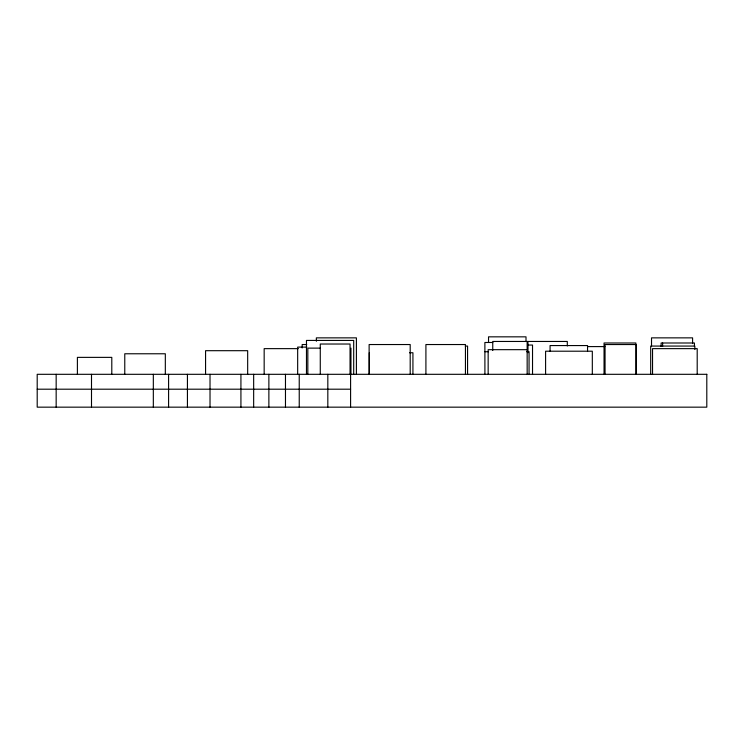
<?xml version="1.0" encoding="UTF-8"?>
<svg xmlns="http://www.w3.org/2000/svg" width="744" height="744" viewBox="0 0 744 744"><rect width="100%" height="100%" fill="white"/><g stroke="black" fill="none" stroke-linecap="round" stroke-linejoin="round"><path stroke-width="1.12" d="M492.826 342.482L484.883 342.482L484.911 374.306M306.742 344.537L302.166 344.537L302.166 347.969M527.989 345.049L532.527 345.049L532.527 374.306M465.27 346.072L467.567 346.072L467.567 374.306M587.946 346.592L604.891 346.592M306.853 347.104L297.665 347.104L297.665 374.306M320.311 348.127L307.83 348.127L307.83 374.306M298.298 348.638L264.167 348.638L264.167 374.306M527.171 349.671L488.157 349.671L488.157 374.306M484.911 351.726L488.389 351.726M526.733 351.726L529.058 351.726L529.058 374.306M409.488 352.749L412.929 352.749L412.929 374.306M37.2 389.196L350.591 389.196M697.202 374.306L697.202 348.638L652.534 348.638L652.534 374.306M694.84 349.466L694.84 346.072L650.684 346.072L650.684 374.306M694.44 346.472L694.44 342.993L661.109 342.993L661.109 346.472M692.59 343.561L692.59 337.86L651.521 337.86L651.521 345.839M662.616 342.993L662.616 346.472M636.371 374.306L636.371 344.537L605.058 344.537L605.058 374.306M635.869 374.306L635.869 342.993L604.044 342.993L604.044 374.306M592.317 374.306L592.317 351.205L545.594 351.205L545.594 374.306M587.546 351.317L587.546 345.56L550.076 345.56L550.076 351.317M567.3 345.988L567.3 341.459L492.751 341.459L492.751 350.517M527.998 342.482L527.998 352.712M527.143 341.459L527.171 374.306M526.008 341.375L526.008 336.837L488.538 336.837L488.538 342.51M465.446 374.306L465.446 344.537L425.912 344.537L425.912 374.306M410.195 374.306L410.195 344.537L369.126 344.537L369.126 374.306M369.303 352.749L369.303 374.306M356.404 374.306L356.404 337.86L316.358 337.86L316.358 341.282M353.698 374.306L353.698 340.427L306.472 340.427L306.472 374.306M350.945 348.127L350.945 374.306M350.591 374.306L350.591 407.163M350.052 374.306L350.052 344.026L320.273 344.026L320.273 374.306M327.825 374.306L327.825 407.163M299.237 374.306L299.237 407.163M285.473 374.306L285.473 407.163M268.872 374.306L268.872 407.163M253.658 374.306L253.658 407.163M247.668 374.306L247.668 350.694L205.567 350.694L205.567 374.306M240.926 374.306L240.926 407.163M210.022 374.306L210.022 407.163M187.432 374.306L187.432 407.163M168.59 374.306L168.59 407.163M165.326 374.306L165.326 353.772L124.769 353.772L124.769 374.306M153.329 374.306L153.329 407.163M111.795 374.306L111.795 357.371L77.395 357.371L77.395 374.306M91.503 374.306L91.503 407.163M56.163 374.306L56.163 407.163M706.8 374.306L37.2 374.306L37.2 407.163L706.8 407.163L706.8 374.306"/></g></svg>
